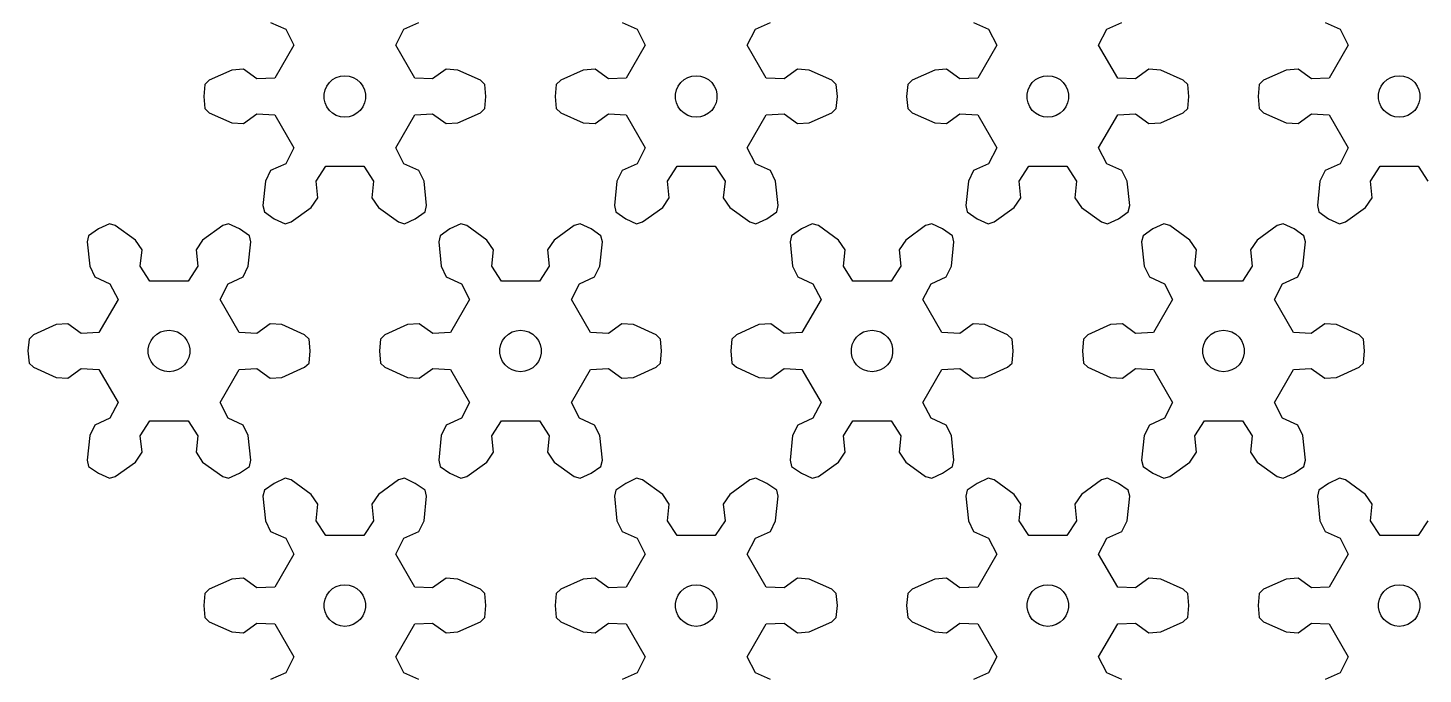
# Model space of a CAD drawing. Extents: x 0 to 198, y 0 to 239.
# Drawn here: x 0 to 100.7, y 59.4 to 106 of the extents above; entities that cross this region are included whole.
import ezdxf

# ---------------------------------------------------------------- set-up
doc = ezdxf.new("R2010")
doc.units = 0

msp = doc.modelspace()

# ---------------------------------------------------------------- linework, layer by layer
for p, q in [((17.52, 106.4), (18.61, 105.92)), ((18.61, 105.92), (19.19, 104.77)), ((26.55, 104.77), (27.14, 105.92)), ((27.14, 105.92), (28.23, 106.4)), ((42.89, 106.4), (43.98, 105.92)), ((43.98, 105.92), (44.56, 104.77)), ((51.92, 104.77), (52.51, 105.92)), ((52.51, 105.92), (53.6, 106.4)), ((68.26, 106.4), (69.35, 105.92)), ((69.35, 105.92), (69.94, 104.77)), ((77.29, 104.77), (77.88, 105.92)), ((77.88, 105.92), (78.97, 106.4)), ((93.63, 106.4), (94.72, 105.92)), ((94.72, 105.92), (95.31, 104.77)), ((19.19, 104.77), (17.82, 102.39)), ((27.93, 102.39), (26.55, 104.77)), ((44.56, 104.77), (43.19, 102.39)), ((53.3, 102.39), (51.92, 104.77)), ((69.94, 104.77), (68.56, 102.39)), ((78.67, 102.39), (77.29, 104.77)), ((95.31, 104.77), (93.93, 102.39)), ((14.72, 102.97), (13.09, 102.24)), ((15.57, 103.03), (14.72, 102.97)), ((16.53, 102.33), (15.57, 103.03)), ((30.18, 103.03), (29.21, 102.33)), ((31.03, 102.97), (30.18, 103.03)), ((32.66, 102.24), (31.03, 102.97)), ((40.09, 102.97), (38.46, 102.24)), ((40.94, 103.03), (40.09, 102.97)), ((41.91, 102.33), (40.94, 103.03)), ((55.55, 103.03), (54.58, 102.33)), ((56.4, 102.97), (55.55, 103.03)), ((58.03, 102.24), (56.4, 102.97)), ((65.46, 102.97), (63.83, 102.24)), ((66.31, 103.03), (65.46, 102.97)), ((67.28, 102.33), (66.31, 103.03)), ((80.92, 103.03), (79.95, 102.33)), ((81.77, 102.97), (80.92, 103.03)), ((83.4, 102.24), (81.77, 102.97)), ((90.83, 102.97), (89.2, 102.24)), ((91.68, 103.03), (90.83, 102.97)), ((92.65, 102.33), (91.68, 103.03)), ((12.76, 101.92), (12.69, 101.06)), ((13.09, 102.24), (12.76, 101.92)), ((17.82, 102.39), (16.53, 102.33)), ((21.45, 101.53), (21.57, 101.81)), ((21.57, 101.81), (21.76, 102.07)), ((21.76, 102.07), (21.99, 102.28)), ((21.99, 102.28), (22.26, 102.43)), ((22.26, 102.43), (22.56, 102.53)), ((22.56, 102.53), (22.87, 102.56)), ((22.87, 102.56), (23.18, 102.53)), ((23.18, 102.53), (23.48, 102.43)), ((23.48, 102.43), (23.75, 102.28)), ((23.75, 102.28), (23.99, 102.07)), ((23.99, 102.07), (24.17, 101.81)), ((24.17, 101.81), (24.3, 101.53)), ((29.21, 102.33), (27.93, 102.39)), ((32.98, 101.92), (32.66, 102.24)), ((33.06, 101.06), (32.98, 101.92)), ((38.13, 101.92), (38.06, 101.06)), ((38.46, 102.24), (38.13, 101.92)), ((43.19, 102.39), (41.91, 102.33)), ((46.82, 101.53), (46.94, 101.81)), ((46.94, 101.81), (47.13, 102.07)), ((47.13, 102.07), (47.36, 102.28)), ((47.36, 102.28), (47.63, 102.43)), ((47.63, 102.43), (47.93, 102.53)), ((47.93, 102.53), (48.24, 102.56)), ((48.24, 102.56), (48.56, 102.53)), ((48.56, 102.53), (48.85, 102.43)), ((48.85, 102.43), (49.13, 102.28)), ((49.13, 102.28), (49.36, 102.07)), ((49.36, 102.07), (49.54, 101.81)), ((49.54, 101.81), (49.67, 101.53)), ((54.58, 102.33), (53.3, 102.39)), ((58.35, 101.92), (58.03, 102.24)), ((58.43, 101.06), (58.35, 101.92)), ((63.51, 101.92), (63.43, 101.06)), ((63.83, 102.24), (63.51, 101.92)), ((68.56, 102.39), (67.28, 102.33)), ((72.19, 101.53), (72.32, 101.81)), ((72.32, 101.81), (72.5, 102.07)), ((72.5, 102.07), (72.73, 102.28)), ((72.73, 102.28), (73.01, 102.43)), ((73.01, 102.43), (73.3, 102.53)), ((73.3, 102.53), (73.62, 102.56)), ((73.62, 102.56), (73.93, 102.53)), ((73.93, 102.53), (74.23, 102.43)), ((74.23, 102.43), (74.5, 102.28)), ((74.5, 102.28), (74.73, 102.07)), ((74.73, 102.07), (74.91, 101.81)), ((74.91, 101.81), (75.04, 101.53)), ((79.95, 102.33), (78.67, 102.39)), ((83.73, 101.92), (83.4, 102.24)), ((83.8, 101.06), (83.73, 101.92)), ((88.88, 101.92), (88.8, 101.06)), ((89.2, 102.24), (88.88, 101.92)), ((93.93, 102.39), (92.65, 102.33)), ((97.56, 101.53), (97.69, 101.81)), ((97.69, 101.81), (97.87, 102.07)), ((97.87, 102.07), (98.11, 102.28)), ((98.11, 102.28), (98.38, 102.43)), ((98.38, 102.43), (98.68, 102.53)), ((98.68, 102.53), (98.99, 102.56)), ((98.99, 102.56), (99.3, 102.53)), ((99.3, 102.53), (99.6, 102.43)), ((99.6, 102.43), (99.87, 102.28)), ((99.87, 102.28), (100.1, 102.07)), ((100.1, 102.07), (100.29, 101.81)), ((100.29, 101.81), (100.41, 101.53)), ((12.69, 101.06), (12.76, 100.2)), ((21.38, 101.22), (21.45, 101.53)), ((21.38, 100.9), (21.38, 101.22)), ((21.45, 100.6), (21.38, 100.9)), ((24.3, 101.53), (24.36, 101.22)), ((24.36, 100.9), (24.3, 100.6)), ((24.36, 101.22), (24.36, 100.9)), ((32.98, 100.2), (33.06, 101.06)), ((38.06, 101.06), (38.13, 100.2)), ((46.75, 101.22), (46.82, 101.53)), ((46.75, 100.9), (46.75, 101.22)), ((46.82, 100.6), (46.75, 100.9)), ((49.67, 101.53), (49.74, 101.22)), ((49.74, 100.9), (49.67, 100.6)), ((49.74, 101.22), (49.74, 100.9)), ((58.35, 100.2), (58.43, 101.06)), ((63.43, 101.06), (63.51, 100.2)), ((72.12, 101.22), (72.19, 101.53)), ((72.12, 100.9), (72.12, 101.22)), ((72.19, 100.6), (72.12, 100.9)), ((75.04, 101.53), (75.11, 101.22)), ((75.11, 100.9), (75.04, 100.6)), ((75.11, 101.22), (75.11, 100.9)), ((83.73, 100.2), (83.8, 101.06)), ((88.8, 101.06), (88.88, 100.2)), ((97.5, 101.22), (97.56, 101.53)), ((97.5, 100.9), (97.5, 101.22)), ((97.56, 100.6), (97.5, 100.9)), ((100.41, 101.53), (100.48, 101.22)), ((100.48, 100.9), (100.41, 100.6)), ((100.48, 101.22), (100.48, 100.9)), ((12.76, 100.2), (13.09, 99.88)), ((13.09, 99.88), (14.72, 99.16)), ((15.57, 99.1), (16.53, 99.8)), ((16.53, 99.8), (17.82, 99.73)), ((17.82, 99.73), (19.19, 97.35)), ((21.57, 100.31), (21.45, 100.6)), ((21.76, 100.06), (21.57, 100.31)), ((21.99, 99.85), (21.76, 100.06)), ((22.26, 99.69), (21.99, 99.85)), ((23.75, 99.85), (23.48, 99.69)), ((23.99, 100.06), (23.75, 99.85)), ((24.17, 100.31), (23.99, 100.06)), ((24.3, 100.6), (24.17, 100.31)), ((26.55, 97.35), (27.93, 99.73)), ((27.93, 99.73), (29.21, 99.8)), ((29.21, 99.8), (30.18, 99.1)), ((31.03, 99.16), (32.66, 99.88)), ((32.66, 99.88), (32.98, 100.2)), ((38.13, 100.2), (38.46, 99.88)), ((38.46, 99.88), (40.09, 99.16)), ((40.94, 99.1), (41.91, 99.8)), ((41.91, 99.8), (43.19, 99.73)), ((43.19, 99.73), (44.56, 97.35)), ((46.94, 100.31), (46.82, 100.6)), ((47.13, 100.06), (46.94, 100.31)), ((47.36, 99.85), (47.13, 100.06)), ((47.63, 99.69), (47.36, 99.85)), ((49.13, 99.85), (48.85, 99.69)), ((49.36, 100.06), (49.13, 99.85)), ((49.54, 100.31), (49.36, 100.06)), ((49.67, 100.6), (49.54, 100.31)), ((51.92, 97.35), (53.3, 99.73)), ((53.3, 99.73), (54.58, 99.8)), ((54.58, 99.8), (55.55, 99.1)), ((56.4, 99.16), (58.03, 99.88)), ((58.03, 99.88), (58.35, 100.2)), ((63.51, 100.2), (63.83, 99.88)), ((63.83, 99.88), (65.46, 99.16)), ((66.31, 99.1), (67.28, 99.8)), ((67.28, 99.8), (68.56, 99.73)), ((68.56, 99.73), (69.94, 97.35)), ((72.32, 100.31), (72.19, 100.6)), ((72.5, 100.06), (72.32, 100.31)), ((72.73, 99.85), (72.5, 100.06)), ((73.01, 99.69), (72.73, 99.85)), ((74.5, 99.85), (74.23, 99.69)), ((74.73, 100.06), (74.5, 99.85)), ((74.91, 100.31), (74.73, 100.06)), ((75.04, 100.6), (74.91, 100.31)), ((77.29, 97.35), (78.67, 99.73)), ((78.67, 99.73), (79.95, 99.8)), ((79.95, 99.8), (80.92, 99.1)), ((81.77, 99.16), (83.4, 99.88)), ((83.4, 99.88), (83.73, 100.2)), ((88.88, 100.2), (89.2, 99.88)), ((89.2, 99.88), (90.83, 99.16)), ((91.68, 99.1), (92.65, 99.8)), ((92.65, 99.8), (93.93, 99.73)), ((93.93, 99.73), (95.31, 97.35)), ((97.69, 100.31), (97.56, 100.6)), ((97.87, 100.06), (97.69, 100.31)), ((98.11, 99.85), (97.87, 100.06)), ((98.38, 99.69), (98.11, 99.85)), ((99.87, 99.85), (99.6, 99.69)), ((100.1, 100.06), (99.87, 99.85)), ((100.29, 100.31), (100.1, 100.06)), ((100.41, 100.6), (100.29, 100.31)), ((14.72, 99.16), (15.57, 99.1)), ((22.56, 99.59), (22.26, 99.69)), ((22.87, 99.56), (22.56, 99.59)), ((23.18, 99.59), (22.87, 99.56)), ((23.48, 99.69), (23.18, 99.59)), ((30.18, 99.1), (31.03, 99.16)), ((40.09, 99.16), (40.94, 99.1)), ((47.93, 99.59), (47.63, 99.69)), ((48.24, 99.56), (47.93, 99.59)), ((48.56, 99.59), (48.24, 99.56)), ((48.85, 99.69), (48.56, 99.59)), ((55.55, 99.1), (56.4, 99.16)), ((65.46, 99.16), (66.31, 99.1)), ((73.3, 99.59), (73.01, 99.69)), ((73.62, 99.56), (73.3, 99.59)), ((73.93, 99.59), (73.62, 99.56)), ((74.23, 99.69), (73.93, 99.59)), ((80.92, 99.1), (81.77, 99.16)), ((90.83, 99.16), (91.68, 99.1)), ((98.68, 99.59), (98.38, 99.69)), ((98.99, 99.56), (98.68, 99.59)), ((99.3, 99.59), (98.99, 99.56)), ((99.6, 99.69), (99.3, 99.59)), ((19.19, 97.35), (18.61, 96.21)), ((27.14, 96.21), (26.55, 97.35)), ((44.56, 97.35), (43.98, 96.21)), ((52.51, 96.21), (51.92, 97.35)), ((69.94, 97.35), (69.35, 96.21)), ((77.88, 96.21), (77.29, 97.35)), ((95.31, 97.35), (94.72, 96.21)), ((17.52, 95.72), (17.14, 94.95)), ((18.61, 96.21), (17.52, 95.72)), ((20.8, 94.94), (21.5, 96.02)), ((21.5, 96.02), (24.25, 96.02)), ((24.25, 96.02), (24.95, 94.94)), ((28.23, 95.72), (27.14, 96.21)), ((28.6, 94.95), (28.23, 95.72)), ((42.89, 95.72), (42.52, 94.95)), ((43.98, 96.21), (42.89, 95.72)), ((46.17, 94.94), (46.87, 96.02)), ((46.87, 96.02), (49.62, 96.02)), ((49.62, 96.02), (50.32, 94.94)), ((53.6, 95.72), (52.51, 96.21)), ((53.97, 94.95), (53.6, 95.72)), ((68.26, 95.72), (67.89, 94.95)), ((69.35, 96.21), (68.26, 95.72)), ((71.54, 94.94), (72.24, 96.02)), ((72.24, 96.02), (74.99, 96.02)), ((74.99, 96.02), (75.69, 94.94)), ((78.97, 95.72), (77.88, 96.21)), ((79.34, 94.95), (78.97, 95.72)), ((93.63, 95.72), (93.26, 94.95)), ((94.72, 96.21), (93.63, 95.72)), ((96.91, 94.94), (97.61, 96.02)), ((97.61, 96.02), (100.36, 96.02)), ((100.36, 96.02), (101.06, 94.94)), ((17.14, 94.95), (16.96, 93.18)), ((20.92, 93.75), (20.8, 94.94)), ((24.95, 94.94), (24.82, 93.75)), ((28.78, 93.18), (28.6, 94.95)), ((42.52, 94.95), (42.33, 93.18)), ((46.29, 93.75), (46.17, 94.94)), ((50.32, 94.94), (50.19, 93.75)), ((54.16, 93.18), (53.97, 94.95)), ((67.89, 94.95), (67.7, 93.18)), ((71.67, 93.75), (71.54, 94.94)), ((75.69, 94.94), (75.57, 93.75)), ((79.53, 93.18), (79.34, 94.95)), ((93.26, 94.95), (93.08, 93.18)), ((97.04, 93.75), (96.91, 94.94)), ((20.44, 93.05), (20.92, 93.75)), ((24.82, 93.75), (25.3, 93.05)), ((45.82, 93.05), (46.29, 93.75)), ((50.19, 93.75), (50.67, 93.05)), ((71.19, 93.05), (71.67, 93.75)), ((75.57, 93.75), (76.04, 93.05)), ((96.56, 93.05), (97.04, 93.75)), ((16.96, 93.18), (17.07, 92.74)), ((17.07, 92.74), (17.78, 92.24)), ((19, 92), (20.44, 93.05)), ((25.3, 93.05), (26.75, 92)), ((27.96, 92.24), (28.67, 92.74)), ((28.67, 92.74), (28.78, 93.18)), ((42.33, 93.18), (42.44, 92.74)), ((42.44, 92.74), (43.15, 92.24)), ((44.37, 92), (45.82, 93.05)), ((50.67, 93.05), (52.12, 92)), ((53.34, 92.24), (54.05, 92.74)), ((54.05, 92.74), (54.16, 93.18)), ((67.7, 93.18), (67.81, 92.74)), ((67.81, 92.74), (68.52, 92.24)), ((69.74, 92), (71.19, 93.05)), ((76.04, 93.05), (77.49, 92)), ((78.71, 92.24), (79.42, 92.74)), ((79.42, 92.74), (79.53, 93.18)), ((93.08, 93.18), (93.18, 92.74)), ((93.18, 92.74), (93.89, 92.24)), ((95.11, 92), (96.56, 93.05)), ((5.88, 91.87), (5.09, 91.51)), ((6.31, 91.75), (5.88, 91.87)), ((7.76, 90.7), (6.31, 91.75)), ((14.06, 91.75), (12.61, 90.7)), ((14.49, 91.87), (14.06, 91.75)), ((15.28, 91.51), (14.49, 91.87)), ((17.78, 92.24), (18.56, 91.87)), ((18.56, 91.87), (19, 92)), ((26.75, 92), (27.18, 91.87)), ((27.18, 91.87), (27.96, 92.24)), ((31.25, 91.87), (30.46, 91.51)), ((31.68, 91.75), (31.25, 91.87)), ((33.13, 90.7), (31.68, 91.75)), ((39.43, 91.75), (37.99, 90.7)), ((39.87, 91.87), (39.43, 91.75)), ((40.65, 91.51), (39.87, 91.87)), ((43.15, 92.24), (43.94, 91.87)), ((43.94, 91.87), (44.37, 92)), ((52.12, 92), (52.55, 91.87)), ((52.55, 91.87), (53.34, 92.24)), ((56.62, 91.87), (55.84, 91.51)), ((57.06, 91.75), (56.62, 91.87)), ((58.5, 90.7), (57.06, 91.75)), ((64.8, 91.75), (63.36, 90.7)), ((65.24, 91.87), (64.8, 91.75)), ((66.02, 91.51), (65.24, 91.87)), ((68.52, 92.24), (69.31, 91.87)), ((69.31, 91.87), (69.74, 92)), ((77.49, 92), (77.92, 91.87)), ((77.92, 91.87), (78.71, 92.24)), ((81.99, 91.87), (81.21, 91.51)), ((82.43, 91.75), (81.99, 91.87)), ((83.87, 90.7), (82.43, 91.75)), ((90.18, 91.75), (88.73, 90.7)), ((90.61, 91.87), (90.18, 91.75)), ((91.39, 91.51), (90.61, 91.87)), ((93.89, 92.24), (94.68, 91.87)), ((94.68, 91.87), (95.11, 92)), ((4.38, 91.01), (4.27, 90.57)), ((5.09, 91.51), (4.38, 91.01)), ((8.24, 90), (7.76, 90.7)), ((12.61, 90.7), (12.14, 90)), ((15.99, 91.01), (15.28, 91.51)), ((16.1, 90.57), (15.99, 91.01)), ((29.76, 91.01), (29.65, 90.57)), ((30.46, 91.51), (29.76, 91.01)), ((33.61, 90), (33.13, 90.7)), ((37.99, 90.7), (37.51, 90)), ((41.36, 91.01), (40.65, 91.51)), ((41.47, 90.57), (41.36, 91.01)), ((55.13, 91.01), (55.02, 90.57)), ((55.84, 91.51), (55.13, 91.01)), ((58.98, 90), (58.5, 90.7)), ((63.36, 90.7), (62.88, 90)), ((66.73, 91.01), (66.02, 91.51)), ((66.84, 90.57), (66.73, 91.01)), ((80.5, 91.01), (80.39, 90.57)), ((81.21, 91.51), (80.5, 91.01)), ((84.35, 90), (83.87, 90.7)), ((88.73, 90.7), (88.25, 90)), ((92.1, 91.01), (91.39, 91.51)), ((92.21, 90.57), (92.1, 91.01)), ((4.27, 90.57), (4.46, 88.8)), ((8.11, 88.81), (8.24, 90)), ((12.14, 90), (12.26, 88.81)), ((15.91, 88.8), (16.1, 90.57)), ((29.65, 90.57), (29.83, 88.8)), ((33.48, 88.81), (33.61, 90)), ((37.51, 90), (37.63, 88.81)), ((41.29, 88.8), (41.47, 90.57)), ((55.02, 90.57), (55.2, 88.8)), ((58.86, 88.81), (58.98, 90)), ((62.88, 90), (63, 88.81)), ((66.66, 88.8), (66.84, 90.57)), ((80.39, 90.57), (80.57, 88.8)), ((84.23, 88.81), (84.35, 90)), ((88.25, 90), (88.38, 88.81)), ((92.03, 88.8), (92.21, 90.57)), ((4.46, 88.8), (4.83, 88.03)), ((8.81, 87.73), (8.11, 88.81)), ((12.26, 88.81), (11.56, 87.73)), ((15.54, 88.03), (15.91, 88.8)), ((29.83, 88.8), (30.2, 88.03)), ((34.18, 87.73), (33.48, 88.81)), ((37.63, 88.81), (36.93, 87.73)), ((40.91, 88.03), (41.29, 88.8)), ((55.2, 88.8), (55.58, 88.03)), ((59.55, 87.73), (58.86, 88.81)), ((63, 88.81), (62.31, 87.73)), ((66.28, 88.03), (66.66, 88.8)), ((80.57, 88.8), (80.95, 88.03)), ((84.93, 87.73), (84.23, 88.81)), ((88.38, 88.81), (87.68, 87.73)), ((91.66, 88.03), (92.03, 88.8)), ((4.83, 88.03), (5.92, 87.54)), ((11.56, 87.73), (8.81, 87.73)), ((14.45, 87.54), (15.54, 88.03)), ((30.2, 88.03), (31.29, 87.54)), ((36.93, 87.73), (34.18, 87.73)), ((39.82, 87.54), (40.91, 88.03)), ((55.58, 88.03), (56.67, 87.54)), ((62.31, 87.73), (59.55, 87.73)), ((65.19, 87.54), (66.28, 88.03)), ((80.95, 88.03), (82.04, 87.54)), ((87.68, 87.73), (84.93, 87.73)), ((90.57, 87.54), (91.66, 88.03)), ((5.92, 87.54), (6.51, 86.4)), ((13.87, 86.4), (14.45, 87.54)), ((31.29, 87.54), (31.88, 86.4)), ((39.24, 86.4), (39.82, 87.54)), ((56.67, 87.54), (57.25, 86.4)), ((64.61, 86.4), (65.19, 87.54)), ((82.04, 87.54), (82.62, 86.4)), ((89.98, 86.4), (90.57, 87.54)), ((6.51, 86.4), (5.13, 84.02)), ((15.24, 84.02), (13.87, 86.4)), ((31.88, 86.4), (30.5, 84.02)), ((40.61, 84.02), (39.24, 86.4)), ((57.25, 86.4), (55.87, 84.02)), ((65.98, 84.02), (64.61, 86.4)), ((82.62, 86.4), (81.25, 84.02)), ((91.36, 84.02), (89.98, 86.4)), ((2.88, 84.65), (2.03, 84.59)), ((3.85, 83.95), (2.88, 84.65)), ((17.49, 84.65), (16.52, 83.95)), ((18.34, 84.59), (17.49, 84.65)), ((28.25, 84.65), (27.4, 84.59)), ((29.22, 83.95), (28.25, 84.65)), ((42.86, 84.65), (41.9, 83.95)), ((43.71, 84.59), (42.86, 84.65)), ((53.63, 84.65), (52.77, 84.59)), ((54.59, 83.95), (53.63, 84.65)), ((68.23, 84.65), (67.27, 83.95)), ((69.08, 84.59), (68.23, 84.65)), ((79, 84.65), (78.15, 84.59)), ((79.96, 83.95), (79, 84.65)), ((93.61, 84.65), (92.64, 83.95)), ((94.46, 84.59), (93.61, 84.65)), ((0.4, 83.86), (0.08, 83.55)), ((2.03, 84.59), (0.4, 83.86)), ((5.13, 84.02), (3.85, 83.95)), ((8.89, 83.44), (9.07, 83.69)), ((9.07, 83.69), (9.3, 83.9)), ((9.3, 83.9), (9.58, 84.06)), ((9.58, 84.06), (9.87, 84.15)), ((9.87, 84.15), (10.19, 84.19)), ((10.19, 84.19), (10.5, 84.15)), ((10.5, 84.15), (10.8, 84.06)), ((10.8, 84.06), (11.07, 83.9)), ((11.07, 83.9), (11.3, 83.69)), ((11.3, 83.69), (11.48, 83.44)), ((16.52, 83.95), (15.24, 84.02)), ((19.97, 83.86), (18.34, 84.59)), ((20.3, 83.55), (19.97, 83.86)), ((25.77, 83.86), (25.45, 83.55)), ((27.4, 84.59), (25.77, 83.86)), ((30.5, 84.02), (29.22, 83.95)), ((34.26, 83.44), (34.44, 83.69)), ((34.44, 83.69), (34.68, 83.9)), ((34.68, 83.9), (34.95, 84.06)), ((34.95, 84.06), (35.25, 84.15)), ((35.25, 84.15), (35.56, 84.19)), ((35.56, 84.19), (35.87, 84.15)), ((35.87, 84.15), (36.17, 84.06)), ((36.17, 84.06), (36.44, 83.9)), ((36.44, 83.9), (36.67, 83.69)), ((36.67, 83.69), (36.86, 83.44)), ((41.9, 83.95), (40.61, 84.02)), ((45.34, 83.86), (43.71, 84.59)), ((45.67, 83.55), (45.34, 83.86)), ((51.14, 83.86), (50.82, 83.55)), ((52.77, 84.59), (51.14, 83.86)), ((55.87, 84.02), (54.59, 83.95)), ((59.63, 83.44), (59.81, 83.69)), ((59.81, 83.69), (60.05, 83.9)), ((60.05, 83.9), (60.32, 84.06)), ((60.32, 84.06), (60.62, 84.15)), ((60.62, 84.15), (60.93, 84.19)), ((60.93, 84.19), (61.24, 84.15)), ((61.24, 84.15), (61.54, 84.06)), ((61.54, 84.06), (61.81, 83.9)), ((61.81, 83.9), (62.04, 83.69)), ((62.04, 83.69), (62.23, 83.44)), ((67.27, 83.95), (65.98, 84.02)), ((70.72, 83.86), (69.08, 84.59)), ((71.04, 83.55), (70.72, 83.86)), ((76.52, 83.86), (76.19, 83.55)), ((78.15, 84.59), (76.52, 83.86)), ((81.25, 84.02), (79.96, 83.95)), ((85, 83.44), (85.19, 83.69)), ((85.19, 83.69), (85.42, 83.9)), ((85.42, 83.9), (85.69, 84.06)), ((85.69, 84.06), (85.99, 84.15)), ((85.99, 84.15), (86.3, 84.19)), ((86.3, 84.19), (86.61, 84.15)), ((86.61, 84.15), (86.91, 84.06)), ((86.91, 84.06), (87.18, 83.9)), ((87.18, 83.9), (87.42, 83.69)), ((87.42, 83.69), (87.6, 83.44)), ((92.64, 83.95), (91.36, 84.02)), ((96.09, 83.86), (94.46, 84.59)), ((96.41, 83.55), (96.09, 83.86)), ((0.08, 83.55), (0, 82.69)), ((0, 82.69), (0.08, 81.82)), ((8.69, 82.84), (8.76, 83.15)), ((8.69, 82.53), (8.69, 82.84)), ((8.76, 83.15), (8.89, 83.44)), ((11.48, 83.44), (11.61, 83.15)), ((11.61, 83.15), (11.68, 82.84)), ((11.68, 82.84), (11.68, 82.53)), ((20.37, 82.69), (20.3, 83.55)), ((20.3, 81.82), (20.37, 82.69)), ((25.45, 83.55), (25.37, 82.69)), ((25.37, 82.69), (25.45, 81.82)), ((34.07, 82.84), (34.13, 83.15)), ((34.07, 82.53), (34.07, 82.84)), ((34.13, 83.15), (34.26, 83.44)), ((36.86, 83.44), (36.98, 83.15)), ((36.98, 83.15), (37.05, 82.84)), ((37.05, 82.84), (37.05, 82.53)), ((45.74, 82.69), (45.67, 83.55)), ((45.67, 81.82), (45.74, 82.69)), ((50.82, 83.55), (50.74, 82.69)), ((50.74, 82.69), (50.82, 81.82)), ((59.44, 82.84), (59.5, 83.15)), ((59.44, 82.53), (59.44, 82.84)), ((59.5, 83.15), (59.63, 83.44)), ((62.23, 83.44), (62.36, 83.15)), ((62.36, 83.15), (62.42, 82.84)), ((62.42, 82.84), (62.42, 82.53)), ((71.12, 82.69), (71.04, 83.55)), ((71.04, 81.82), (71.12, 82.69)), ((76.19, 83.55), (76.12, 82.69)), ((76.12, 82.69), (76.19, 81.82)), ((84.81, 82.84), (84.87, 83.15)), ((84.81, 82.53), (84.81, 82.84)), ((84.87, 83.15), (85, 83.44)), ((87.6, 83.44), (87.73, 83.15)), ((87.73, 83.15), (87.79, 82.84)), ((87.79, 82.84), (87.79, 82.53)), ((96.49, 82.69), (96.41, 83.55)), ((96.41, 81.82), (96.49, 82.69)), ((0.08, 81.82), (0.4, 81.51)), ((8.76, 82.22), (8.69, 82.53)), ((8.89, 81.94), (8.76, 82.22)), ((9.07, 81.68), (8.89, 81.94)), ((9.3, 81.47), (9.07, 81.68)), ((11.3, 81.68), (11.07, 81.47)), ((11.48, 81.94), (11.3, 81.68)), ((11.61, 82.22), (11.48, 81.94)), ((11.68, 82.53), (11.61, 82.22)), ((19.97, 81.51), (20.3, 81.82)), ((25.45, 81.82), (25.77, 81.51)), ((34.13, 82.22), (34.07, 82.53)), ((34.26, 81.94), (34.13, 82.22)), ((34.44, 81.68), (34.26, 81.94)), ((34.68, 81.47), (34.44, 81.68)), ((36.67, 81.68), (36.44, 81.47)), ((36.86, 81.94), (36.67, 81.68)), ((36.98, 82.22), (36.86, 81.94)), ((37.05, 82.53), (36.98, 82.22)), ((45.34, 81.51), (45.67, 81.82)), ((50.82, 81.82), (51.14, 81.51)), ((59.5, 82.22), (59.44, 82.53)), ((59.63, 81.94), (59.5, 82.22)), ((59.81, 81.68), (59.63, 81.94)), ((60.05, 81.47), (59.81, 81.68)), ((62.04, 81.68), (61.81, 81.47)), ((62.23, 81.94), (62.04, 81.68)), ((62.36, 82.22), (62.23, 81.94)), ((62.42, 82.53), (62.36, 82.22)), ((70.72, 81.51), (71.04, 81.82)), ((76.19, 81.82), (76.52, 81.51)), ((84.87, 82.22), (84.81, 82.53)), ((85, 81.94), (84.87, 82.22)), ((85.19, 81.68), (85, 81.94)), ((85.42, 81.47), (85.19, 81.68)), ((87.42, 81.68), (87.18, 81.47)), ((87.6, 81.94), (87.42, 81.68)), ((87.73, 82.22), (87.6, 81.94)), ((87.79, 82.53), (87.73, 82.22)), ((96.09, 81.51), (96.41, 81.82)), ((0.4, 81.51), (2.03, 80.78)), ((2.03, 80.78), (2.88, 80.72)), ((2.88, 80.72), (3.85, 81.42)), ((3.85, 81.42), (5.13, 81.36)), ((5.13, 81.36), (6.51, 78.97)), ((9.58, 81.32), (9.3, 81.47)), ((9.87, 81.22), (9.58, 81.32)), ((10.19, 81.19), (9.87, 81.22)), ((10.5, 81.22), (10.19, 81.19)), ((10.8, 81.32), (10.5, 81.22)), ((11.07, 81.47), (10.8, 81.32)), ((13.87, 78.97), (15.24, 81.36)), ((15.24, 81.36), (16.52, 81.42)), ((16.52, 81.42), (17.49, 80.72)), ((17.49, 80.72), (18.34, 80.78)), ((18.34, 80.78), (19.97, 81.51)), ((25.77, 81.51), (27.4, 80.78)), ((27.4, 80.78), (28.25, 80.72)), ((28.25, 80.72), (29.22, 81.42)), ((29.22, 81.42), (30.5, 81.36)), ((30.5, 81.36), (31.88, 78.97)), ((34.95, 81.32), (34.68, 81.47)), ((35.25, 81.22), (34.95, 81.32)), ((35.56, 81.19), (35.25, 81.22)), ((35.87, 81.22), (35.56, 81.19)), ((36.17, 81.32), (35.87, 81.22)), ((36.44, 81.47), (36.17, 81.32)), ((39.24, 78.97), (40.61, 81.36)), ((40.61, 81.36), (41.9, 81.42)), ((41.9, 81.42), (42.86, 80.72)), ((42.86, 80.72), (43.71, 80.78)), ((43.71, 80.78), (45.34, 81.51)), ((51.14, 81.51), (52.77, 80.78)), ((52.77, 80.78), (53.63, 80.72)), ((53.63, 80.72), (54.59, 81.42)), ((54.59, 81.42), (55.87, 81.36)), ((55.87, 81.36), (57.25, 78.97)), ((60.32, 81.32), (60.05, 81.47)), ((60.62, 81.22), (60.32, 81.32)), ((60.93, 81.19), (60.62, 81.22)), ((61.24, 81.22), (60.93, 81.19)), ((61.54, 81.32), (61.24, 81.22)), ((61.81, 81.47), (61.54, 81.32)), ((64.61, 78.97), (65.98, 81.36)), ((65.98, 81.36), (67.27, 81.42)), ((67.27, 81.42), (68.23, 80.72)), ((68.23, 80.72), (69.08, 80.78)), ((69.08, 80.78), (70.72, 81.51)), ((76.52, 81.51), (78.15, 80.78)), ((78.15, 80.78), (79, 80.72)), ((79, 80.72), (79.96, 81.42)), ((79.96, 81.42), (81.25, 81.36)), ((81.25, 81.36), (82.62, 78.97)), ((85.69, 81.32), (85.42, 81.47)), ((85.99, 81.22), (85.69, 81.32)), ((86.3, 81.19), (85.99, 81.22)), ((86.61, 81.22), (86.3, 81.19)), ((86.91, 81.32), (86.61, 81.22)), ((87.18, 81.47), (86.91, 81.32)), ((89.98, 78.97), (91.36, 81.36)), ((91.36, 81.36), (92.64, 81.42)), ((92.64, 81.42), (93.61, 80.72)), ((93.61, 80.72), (94.46, 80.78)), ((94.46, 80.78), (96.09, 81.51)), ((6.51, 78.97), (5.92, 77.83)), ((14.45, 77.83), (13.87, 78.97)), ((31.88, 78.97), (31.29, 77.83)), ((39.82, 77.83), (39.24, 78.97)), ((57.25, 78.97), (56.67, 77.83)), ((65.19, 77.83), (64.61, 78.97)), ((82.62, 78.97), (82.04, 77.83)), ((90.57, 77.83), (89.98, 78.97)), ((5.92, 77.83), (4.83, 77.34)), ((8.11, 76.57), (8.81, 77.64)), ((8.81, 77.64), (11.56, 77.64)), ((11.56, 77.64), (12.26, 76.57)), ((15.54, 77.34), (14.45, 77.83)), ((31.29, 77.83), (30.2, 77.34)), ((33.48, 76.57), (34.18, 77.64)), ((34.18, 77.64), (36.93, 77.64)), ((36.93, 77.64), (37.63, 76.57)), ((40.91, 77.34), (39.82, 77.83)), ((56.67, 77.83), (55.58, 77.34)), ((58.86, 76.57), (59.55, 77.64)), ((59.55, 77.64), (62.31, 77.64)), ((62.31, 77.64), (63, 76.57)), ((66.28, 77.34), (65.19, 77.83)), ((82.04, 77.83), (80.95, 77.34)), ((84.23, 76.57), (84.93, 77.64)), ((84.93, 77.64), (87.68, 77.64)), ((87.68, 77.64), (88.38, 76.57)), ((91.66, 77.34), (90.57, 77.83)), ((4.46, 76.58), (4.27, 74.8)), ((4.83, 77.34), (4.46, 76.58)), ((8.24, 75.38), (8.11, 76.57)), ((12.26, 76.57), (12.14, 75.38)), ((15.91, 76.58), (15.54, 77.34)), ((16.1, 74.8), (15.91, 76.58)), ((29.83, 76.58), (29.65, 74.8)), ((30.2, 77.34), (29.83, 76.58)), ((33.61, 75.38), (33.48, 76.57)), ((37.63, 76.57), (37.51, 75.38)), ((41.29, 76.58), (40.91, 77.34)), ((41.47, 74.8), (41.29, 76.58)), ((55.2, 76.58), (55.02, 74.8)), ((55.58, 77.34), (55.2, 76.58)), ((58.98, 75.38), (58.86, 76.57)), ((63, 76.57), (62.88, 75.38)), ((66.66, 76.58), (66.28, 77.34)), ((66.84, 74.8), (66.66, 76.58)), ((80.57, 76.58), (80.39, 74.8)), ((80.95, 77.34), (80.57, 76.58)), ((84.35, 75.38), (84.23, 76.57)), ((88.38, 76.57), (88.25, 75.38)), ((92.03, 76.58), (91.66, 77.34)), ((92.21, 74.8), (92.03, 76.58)), ((4.27, 74.8), (4.38, 74.36)), ((6.31, 73.62), (7.76, 74.67)), ((7.76, 74.67), (8.24, 75.38)), ((12.14, 75.38), (12.61, 74.67)), ((12.61, 74.67), (14.06, 73.62)), ((15.99, 74.36), (16.1, 74.8)), ((29.65, 74.8), (29.76, 74.36)), ((31.68, 73.62), (33.13, 74.67)), ((33.13, 74.67), (33.61, 75.38)), ((37.51, 75.38), (37.99, 74.67)), ((37.99, 74.67), (39.43, 73.62)), ((41.36, 74.36), (41.47, 74.8)), ((55.02, 74.8), (55.13, 74.36)), ((57.06, 73.62), (58.5, 74.67)), ((58.5, 74.67), (58.98, 75.38)), ((62.88, 75.38), (63.36, 74.67)), ((63.36, 74.67), (64.8, 73.62)), ((66.73, 74.36), (66.84, 74.8)), ((80.39, 74.8), (80.5, 74.36)), ((82.43, 73.62), (83.87, 74.67)), ((83.87, 74.67), (84.35, 75.38)), ((88.25, 75.38), (88.73, 74.67)), ((88.73, 74.67), (90.18, 73.62)), ((92.1, 74.36), (92.21, 74.8)), ((4.38, 74.36), (5.09, 73.87)), ((5.09, 73.87), (5.88, 73.5)), ((5.88, 73.5), (6.31, 73.62)), ((14.06, 73.62), (14.49, 73.5)), ((14.49, 73.5), (15.28, 73.87)), ((15.28, 73.87), (15.99, 74.36)), ((29.76, 74.36), (30.46, 73.87)), ((30.46, 73.87), (31.25, 73.5)), ((31.25, 73.5), (31.68, 73.62)), ((39.43, 73.62), (39.87, 73.5)), ((39.87, 73.5), (40.65, 73.87)), ((40.65, 73.87), (41.36, 74.36)), ((55.13, 74.36), (55.84, 73.87)), ((55.84, 73.87), (56.62, 73.5)), ((56.62, 73.5), (57.06, 73.62)), ((64.8, 73.62), (65.24, 73.5)), ((65.24, 73.5), (66.02, 73.87)), ((66.02, 73.87), (66.73, 74.36)), ((80.5, 74.36), (81.21, 73.87)), ((81.21, 73.87), (81.99, 73.5)), ((81.99, 73.5), (82.43, 73.62)), ((90.18, 73.62), (90.61, 73.5)), ((90.61, 73.5), (91.39, 73.87)), ((91.39, 73.87), (92.1, 74.36)), ((17.07, 72.64), (16.96, 72.2)), ((17.78, 73.13), (17.07, 72.64)), ((18.56, 73.5), (17.78, 73.13)), ((19, 73.38), (18.56, 73.5)), ((20.44, 72.33), (19, 73.38)), ((26.75, 73.38), (25.3, 72.33)), ((27.18, 73.5), (26.75, 73.38)), ((27.96, 73.13), (27.18, 73.5)), ((28.67, 72.64), (27.96, 73.13)), ((28.78, 72.2), (28.67, 72.64)), ((42.44, 72.64), (42.33, 72.2)), ((43.15, 73.13), (42.44, 72.64)), ((43.94, 73.5), (43.15, 73.13)), ((44.37, 73.38), (43.94, 73.5)), ((45.82, 72.33), (44.37, 73.38)), ((52.12, 73.38), (50.67, 72.33)), ((52.55, 73.5), (52.12, 73.38)), ((53.34, 73.13), (52.55, 73.5)), ((54.05, 72.64), (53.34, 73.13)), ((54.16, 72.2), (54.05, 72.64)), ((67.81, 72.64), (67.7, 72.2)), ((68.52, 73.13), (67.81, 72.64)), ((69.31, 73.5), (68.52, 73.13)), ((69.74, 73.38), (69.31, 73.5)), ((71.19, 72.33), (69.74, 73.38)), ((77.49, 73.38), (76.04, 72.33)), ((77.92, 73.5), (77.49, 73.38)), ((78.71, 73.13), (77.92, 73.5)), ((79.42, 72.64), (78.71, 73.13)), ((79.53, 72.2), (79.42, 72.64)), ((93.18, 72.64), (93.08, 72.2)), ((93.89, 73.13), (93.18, 72.64)), ((94.68, 73.5), (93.89, 73.13)), ((95.11, 73.38), (94.68, 73.5)), ((96.56, 72.33), (95.11, 73.38)), ((16.96, 72.2), (17.14, 70.42)), ((20.92, 71.62), (20.44, 72.33)), ((20.8, 70.43), (20.92, 71.62)), ((25.3, 72.33), (24.82, 71.62)), ((24.82, 71.62), (24.95, 70.43)), ((28.6, 70.42), (28.78, 72.2)), ((42.33, 72.2), (42.52, 70.42)), ((46.29, 71.62), (45.82, 72.33)), ((46.17, 70.43), (46.29, 71.62)), ((50.67, 72.33), (50.19, 71.62)), ((50.19, 71.62), (50.32, 70.43)), ((53.97, 70.42), (54.16, 72.2)), ((67.7, 72.2), (67.89, 70.42)), ((71.67, 71.62), (71.19, 72.33)), ((71.54, 70.43), (71.67, 71.62)), ((76.04, 72.33), (75.57, 71.62)), ((75.57, 71.62), (75.69, 70.43)), ((79.34, 70.42), (79.53, 72.2)), ((93.08, 72.2), (93.26, 70.42)), ((97.04, 71.62), (96.56, 72.33)), ((96.91, 70.43), (97.04, 71.62)), ((17.14, 70.42), (17.52, 69.66)), ((17.52, 69.66), (18.61, 69.17)), ((21.5, 69.36), (20.8, 70.43)), ((24.95, 70.43), (24.25, 69.36)), ((27.14, 69.17), (28.23, 69.66)), ((28.23, 69.66), (28.6, 70.42)), ((42.52, 70.42), (42.89, 69.66)), ((42.89, 69.66), (43.98, 69.17)), ((46.87, 69.36), (46.17, 70.43)), ((50.32, 70.43), (49.62, 69.36)), ((52.51, 69.17), (53.6, 69.66)), ((53.6, 69.66), (53.97, 70.42)), ((67.89, 70.42), (68.26, 69.66)), ((68.26, 69.66), (69.35, 69.17)), ((72.24, 69.36), (71.54, 70.43)), ((75.69, 70.43), (74.99, 69.36)), ((77.88, 69.17), (78.97, 69.66)), ((78.97, 69.66), (79.34, 70.42)), ((93.26, 70.42), (93.63, 69.66)), ((93.63, 69.66), (94.72, 69.17)), ((97.61, 69.36), (96.91, 70.43)), ((101.06, 70.43), (100.36, 69.36)), ((18.61, 69.17), (19.19, 68.02)), ((24.25, 69.36), (21.5, 69.36)), ((26.55, 68.02), (27.14, 69.17)), ((43.98, 69.17), (44.56, 68.02)), ((49.62, 69.36), (46.87, 69.36)), ((51.92, 68.02), (52.51, 69.17)), ((69.35, 69.17), (69.94, 68.02)), ((74.99, 69.36), (72.24, 69.36)), ((77.29, 68.02), (77.88, 69.17)), ((94.72, 69.17), (95.31, 68.02)), ((100.36, 69.36), (97.61, 69.36)), ((19.19, 68.02), (17.82, 65.64)), ((27.93, 65.64), (26.55, 68.02)), ((44.56, 68.02), (43.19, 65.64)), ((53.3, 65.64), (51.92, 68.02)), ((69.94, 68.02), (68.56, 65.64)), ((78.67, 65.64), (77.29, 68.02)), ((95.31, 68.02), (93.93, 65.64)), ((13.09, 65.49), (12.76, 65.18)), ((14.72, 66.22), (13.09, 65.49)), ((15.57, 66.28), (14.72, 66.22)), ((16.53, 65.58), (15.57, 66.28)), ((17.82, 65.64), (16.53, 65.58)), ((21.76, 65.32), (21.99, 65.53)), ((21.99, 65.53), (22.26, 65.68)), ((22.26, 65.68), (22.56, 65.78)), ((22.56, 65.78), (22.87, 65.81)), ((22.87, 65.81), (23.18, 65.78)), ((23.18, 65.78), (23.48, 65.68)), ((23.48, 65.68), (23.75, 65.53)), ((23.75, 65.53), (23.99, 65.32)), ((29.21, 65.58), (27.93, 65.64)), ((30.18, 66.28), (29.21, 65.58)), ((31.03, 66.22), (30.18, 66.28)), ((32.66, 65.49), (31.03, 66.22)), ((32.98, 65.18), (32.66, 65.49)), ((38.46, 65.49), (38.13, 65.18)), ((40.09, 66.22), (38.46, 65.49)), ((40.94, 66.28), (40.09, 66.22)), ((41.91, 65.58), (40.94, 66.28)), ((43.19, 65.64), (41.91, 65.58)), ((47.13, 65.32), (47.36, 65.53)), ((47.36, 65.53), (47.63, 65.68)), ((47.63, 65.68), (47.93, 65.78)), ((47.93, 65.78), (48.24, 65.81)), ((48.24, 65.81), (48.56, 65.78)), ((48.56, 65.78), (48.85, 65.68)), ((48.85, 65.68), (49.13, 65.53)), ((49.13, 65.53), (49.36, 65.32)), ((54.58, 65.58), (53.3, 65.64)), ((55.55, 66.28), (54.58, 65.58)), ((56.4, 66.22), (55.55, 66.28)), ((58.03, 65.49), (56.4, 66.22)), ((58.35, 65.18), (58.03, 65.49)), ((63.83, 65.49), (63.51, 65.18)), ((65.46, 66.22), (63.83, 65.49)), ((66.31, 66.28), (65.46, 66.22)), ((67.28, 65.58), (66.31, 66.28)), ((68.56, 65.64), (67.28, 65.58)), ((72.5, 65.32), (72.73, 65.53)), ((72.73, 65.53), (73.01, 65.68)), ((73.01, 65.68), (73.3, 65.78)), ((73.3, 65.78), (73.62, 65.81)), ((73.62, 65.81), (73.93, 65.78)), ((73.93, 65.78), (74.23, 65.68)), ((74.23, 65.68), (74.5, 65.53)), ((74.5, 65.53), (74.73, 65.32)), ((79.95, 65.58), (78.67, 65.64)), ((80.92, 66.28), (79.95, 65.58)), ((81.77, 66.22), (80.92, 66.28)), ((83.4, 65.49), (81.77, 66.22)), ((83.73, 65.18), (83.4, 65.49)), ((89.2, 65.49), (88.88, 65.18)), ((90.83, 66.22), (89.2, 65.49)), ((91.68, 66.28), (90.83, 66.22)), ((92.65, 65.58), (91.68, 66.28)), ((93.93, 65.64), (92.65, 65.58)), ((97.87, 65.32), (98.11, 65.53)), ((98.11, 65.53), (98.38, 65.68)), ((98.38, 65.68), (98.68, 65.78)), ((98.68, 65.78), (98.99, 65.81)), ((98.99, 65.81), (99.3, 65.78)), ((99.3, 65.78), (99.6, 65.68)), ((99.6, 65.68), (99.87, 65.53)), ((99.87, 65.53), (100.1, 65.32)), ((12.76, 65.18), (12.69, 64.31)), ((21.38, 64.47), (21.45, 64.78)), ((21.38, 64.16), (21.38, 64.47)), ((21.45, 64.78), (21.57, 65.06)), ((21.57, 65.06), (21.76, 65.32)), ((23.99, 65.32), (24.17, 65.06)), ((24.17, 65.06), (24.3, 64.78)), ((24.3, 64.78), (24.36, 64.47)), ((24.36, 64.47), (24.36, 64.16)), ((33.06, 64.31), (32.98, 65.18)), ((38.13, 65.18), (38.06, 64.31)), ((46.75, 64.47), (46.82, 64.78)), ((46.75, 64.16), (46.75, 64.47)), ((46.82, 64.78), (46.94, 65.06)), ((46.94, 65.06), (47.13, 65.32)), ((49.36, 65.32), (49.54, 65.06)), ((49.54, 65.06), (49.67, 64.78)), ((49.67, 64.78), (49.74, 64.47)), ((49.74, 64.47), (49.74, 64.16)), ((58.43, 64.31), (58.35, 65.18)), ((63.51, 65.18), (63.43, 64.31)), ((72.12, 64.47), (72.19, 64.78)), ((72.12, 64.16), (72.12, 64.47)), ((72.19, 64.78), (72.32, 65.06)), ((72.32, 65.06), (72.5, 65.32)), ((74.73, 65.32), (74.91, 65.06)), ((74.91, 65.06), (75.04, 64.78)), ((75.04, 64.78), (75.11, 64.47)), ((75.11, 64.47), (75.11, 64.16)), ((83.8, 64.31), (83.73, 65.18)), ((88.88, 65.18), (88.8, 64.31)), ((97.5, 64.47), (97.56, 64.78)), ((97.5, 64.16), (97.5, 64.47)), ((97.56, 64.78), (97.69, 65.06)), ((97.69, 65.06), (97.87, 65.32)), ((100.1, 65.32), (100.29, 65.06)), ((100.29, 65.06), (100.41, 64.78)), ((100.41, 64.78), (100.48, 64.47)), ((100.48, 64.47), (100.48, 64.16)), ((12.69, 64.31), (12.76, 63.45)), ((12.76, 63.45), (13.09, 63.14)), ((21.45, 63.85), (21.38, 64.16)), ((21.57, 63.56), (21.45, 63.85)), ((21.76, 63.31), (21.57, 63.56)), ((24.17, 63.56), (23.99, 63.31)), ((24.3, 63.85), (24.17, 63.56)), ((24.36, 64.16), (24.3, 63.85)), ((32.66, 63.14), (32.98, 63.45)), ((32.98, 63.45), (33.06, 64.31)), ((38.06, 64.31), (38.13, 63.45)), ((38.13, 63.45), (38.46, 63.14)), ((46.82, 63.85), (46.75, 64.16)), ((46.94, 63.56), (46.82, 63.85)), ((47.13, 63.31), (46.94, 63.56)), ((49.54, 63.56), (49.36, 63.31)), ((49.67, 63.85), (49.54, 63.56)), ((49.74, 64.16), (49.67, 63.85)), ((58.03, 63.14), (58.35, 63.45)), ((58.35, 63.45), (58.43, 64.31)), ((63.43, 64.31), (63.51, 63.45)), ((63.51, 63.45), (63.83, 63.14)), ((72.19, 63.85), (72.12, 64.16)), ((72.32, 63.56), (72.19, 63.85)), ((72.5, 63.31), (72.32, 63.56)), ((74.91, 63.56), (74.73, 63.31)), ((75.04, 63.85), (74.91, 63.56)), ((75.11, 64.16), (75.04, 63.85)), ((83.4, 63.14), (83.73, 63.45)), ((83.73, 63.45), (83.8, 64.31)), ((88.8, 64.31), (88.88, 63.45)), ((88.88, 63.45), (89.2, 63.14)), ((97.56, 63.85), (97.5, 64.16)), ((97.69, 63.56), (97.56, 63.85)), ((97.87, 63.31), (97.69, 63.56)), ((100.29, 63.56), (100.1, 63.31)), ((100.41, 63.85), (100.29, 63.56)), ((100.48, 64.16), (100.41, 63.85)), ((13.09, 63.14), (14.72, 62.41)), ((15.57, 62.35), (16.53, 63.05)), ((16.53, 63.05), (17.82, 62.98)), ((17.82, 62.98), (19.19, 60.6)), ((21.99, 63.1), (21.76, 63.31)), ((22.26, 62.94), (21.99, 63.1)), ((22.56, 62.84), (22.26, 62.94)), ((22.87, 62.81), (22.56, 62.84)), ((23.18, 62.84), (22.87, 62.81)), ((23.48, 62.94), (23.18, 62.84)), ((23.75, 63.1), (23.48, 62.94)), ((23.99, 63.31), (23.75, 63.1)), ((26.55, 60.6), (27.93, 62.98)), ((27.93, 62.98), (29.21, 63.05)), ((29.21, 63.05), (30.18, 62.35)), ((31.03, 62.41), (32.66, 63.14)), ((38.46, 63.14), (40.09, 62.41)), ((40.94, 62.35), (41.91, 63.05)), ((41.91, 63.05), (43.19, 62.98)), ((43.19, 62.98), (44.56, 60.6)), ((47.36, 63.1), (47.13, 63.31)), ((47.63, 62.94), (47.36, 63.1)), ((47.93, 62.84), (47.63, 62.94)), ((48.24, 62.81), (47.93, 62.84)), ((48.56, 62.84), (48.24, 62.81)), ((48.85, 62.94), (48.56, 62.84)), ((49.13, 63.1), (48.85, 62.94)), ((49.36, 63.31), (49.13, 63.1)), ((51.92, 60.6), (53.3, 62.98)), ((53.3, 62.98), (54.58, 63.05)), ((54.58, 63.05), (55.55, 62.35)), ((56.4, 62.41), (58.03, 63.14)), ((63.83, 63.14), (65.46, 62.41)), ((66.31, 62.35), (67.28, 63.05)), ((67.28, 63.05), (68.56, 62.98)), ((68.56, 62.98), (69.94, 60.6)), ((72.73, 63.1), (72.5, 63.31)), ((73.01, 62.94), (72.73, 63.1)), ((73.3, 62.84), (73.01, 62.94)), ((73.62, 62.81), (73.3, 62.84)), ((73.93, 62.84), (73.62, 62.81)), ((74.23, 62.94), (73.93, 62.84)), ((74.5, 63.1), (74.23, 62.94)), ((74.73, 63.31), (74.5, 63.1)), ((77.29, 60.6), (78.67, 62.98)), ((78.67, 62.98), (79.95, 63.05)), ((79.95, 63.05), (80.92, 62.35)), ((81.77, 62.41), (83.4, 63.14)), ((89.2, 63.14), (90.83, 62.41)), ((91.68, 62.35), (92.65, 63.05)), ((92.65, 63.05), (93.93, 62.98)), ((93.93, 62.98), (95.31, 60.6)), ((98.11, 63.1), (97.87, 63.31)), ((98.38, 62.94), (98.11, 63.1)), ((98.68, 62.84), (98.38, 62.94)), ((98.99, 62.81), (98.68, 62.84)), ((99.3, 62.84), (98.99, 62.81)), ((99.6, 62.94), (99.3, 62.84)), ((99.87, 63.1), (99.6, 62.94)), ((100.1, 63.31), (99.87, 63.1)), ((14.72, 62.41), (15.57, 62.35)), ((30.18, 62.35), (31.03, 62.41)), ((40.09, 62.41), (40.94, 62.35)), ((55.55, 62.35), (56.4, 62.41)), ((65.46, 62.41), (66.31, 62.35)), ((80.92, 62.35), (81.77, 62.41)), ((90.83, 62.41), (91.68, 62.35)), ((19.19, 60.6), (18.61, 59.46)), ((27.14, 59.46), (26.55, 60.6)), ((44.56, 60.6), (43.98, 59.46)), ((52.51, 59.46), (51.92, 60.6)), ((69.94, 60.6), (69.35, 59.46)), ((77.88, 59.46), (77.29, 60.6)), ((95.31, 60.6), (94.72, 59.46)), ((18.61, 59.46), (17.52, 58.97)), ((28.23, 58.97), (27.14, 59.46)), ((43.98, 59.46), (42.89, 58.97)), ((53.6, 58.97), (52.51, 59.46)), ((69.35, 59.46), (68.26, 58.97)), ((78.97, 58.97), (77.88, 59.46)), ((94.72, 59.46), (93.63, 58.97))]:
    msp.add_line(p, q)

doc.saveas('drawing.dxf')
